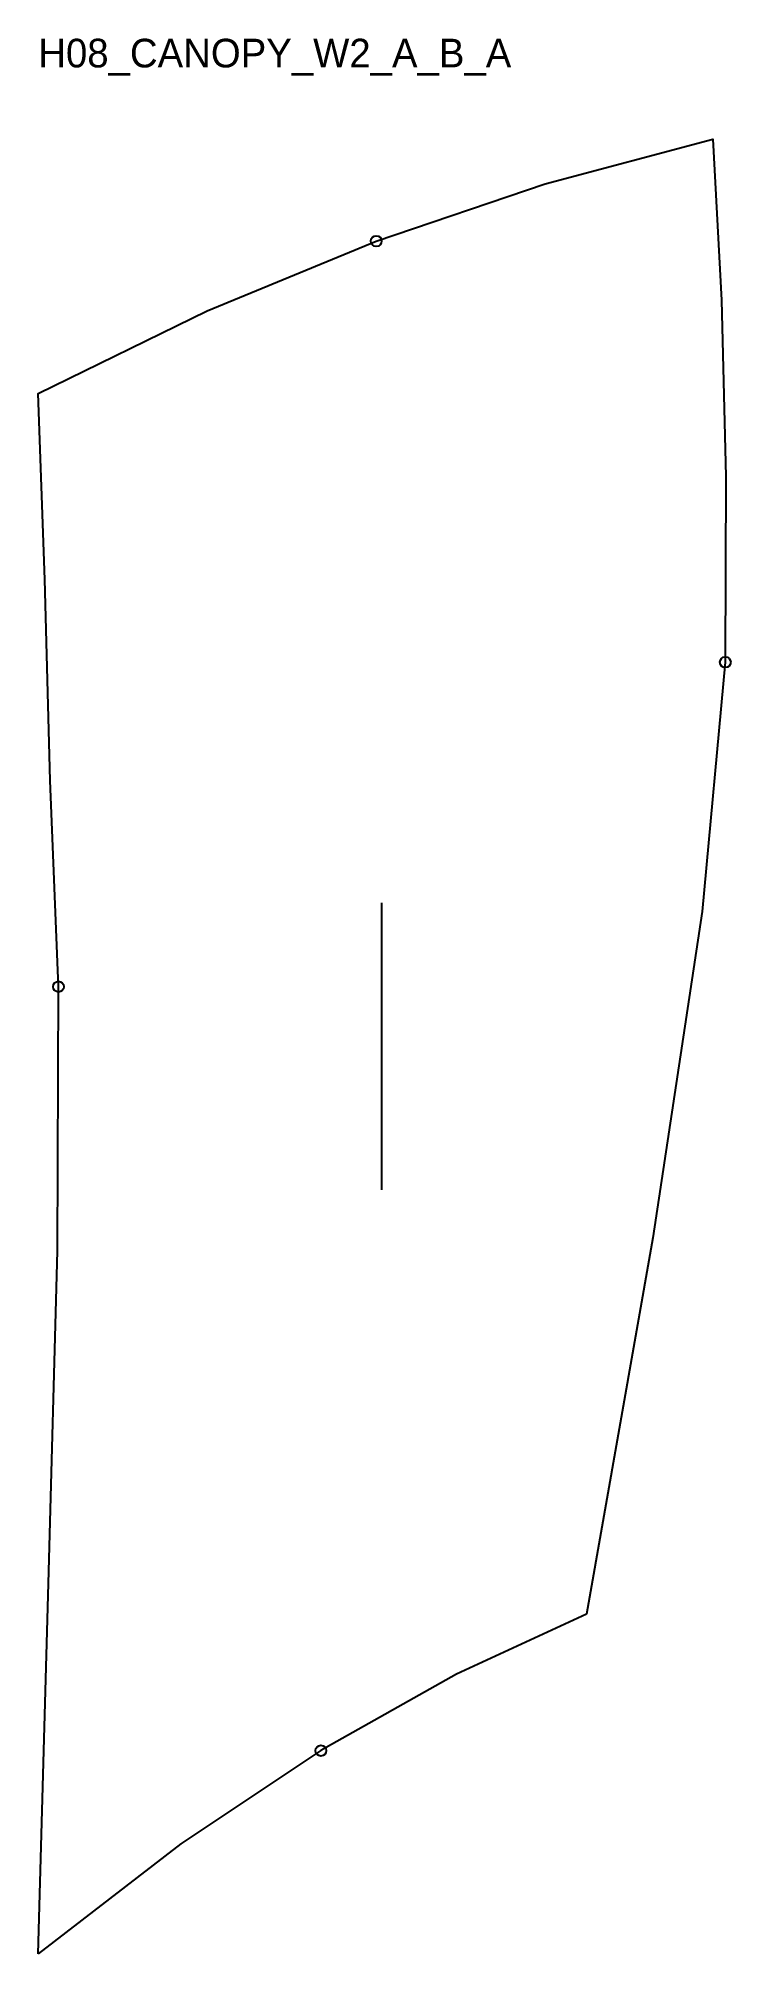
# Model space of a CAD drawing. Header units: millimetres. Extents: x 0 to 193, y 0 to 534.
import ezdxf

# ---------------------------------------------------------------- set-up
doc = ezdxf.new("R2010")
doc.units = ezdxf.units.MM
for name, color, linetype in [('CUT', 1, 'Continuous'), ('GRAIN', 3, 'Continuous'), ('ID', 7, 'Continuous'), ('NOTCH', 2, 'Continuous'), ('SEAM', 5, 'Continuous')]:
    doc.layers.add(name, color=color, linetype=linetype)

msp = doc.modelspace()

# ---------------------------------------------------------------- linework, layer by layer
at = {"layer": 'CUT'}
msp.add_lwpolyline([(0, 0), (2.87, 103.31), (5.33, 196.08), (5.63, 269.75), (3.35, 327.26), (1.79, 383.35), (0, 435.19), (47.1, 458.26), (94.32, 477.75), (141.44, 493.67), (188.27, 506.19), (190.69, 461.22), (191.83, 412.09), (191.73, 360.26), (185.26, 290.75), (171.53, 199.69), (153, 94.75), (116.73, 77.96), (78.88, 56.64), (39.81, 30.68), (0, 0)], close=True, dxfattribs=at)
at = {"layer": 'GRAIN'}
msp.add_line((95.91, 213.1), (95.91, 293.1), dxfattribs=at)
at = {"layer": 'NOTCH'}
for centre in [(94.32, 477.75), (191.73, 360.26), (5.63, 269.75), (78.88, 56.64)]:
    msp.add_circle(centre, 1.5, dxfattribs=at)
at = {"layer": 'SEAM'}
msp.add_lwpolyline([(0, 0), (2.87, 103.31), (5.33, 196.08), (5.63, 269.75), (3.35, 327.26), (1.79, 383.35), (0, 435.19), (47.1, 458.26), (94.32, 477.75), (141.44, 493.67), (188.27, 506.19), (190.69, 461.22), (191.83, 412.09), (191.73, 360.26), (185.26, 290.75), (171.53, 199.69), (153, 94.75), (116.73, 77.96), (78.88, 56.64), (39.81, 30.68)], close=True, dxfattribs=at)

# ---------------------------------------------------------------- texts
at = {"layer": 'ID'}
msp.add_text('H08_CANOPY_W2_A_B_A', height=8, dxfattribs=at).set_placement((0, 526.19))

doc.saveas('drawing.dxf')
